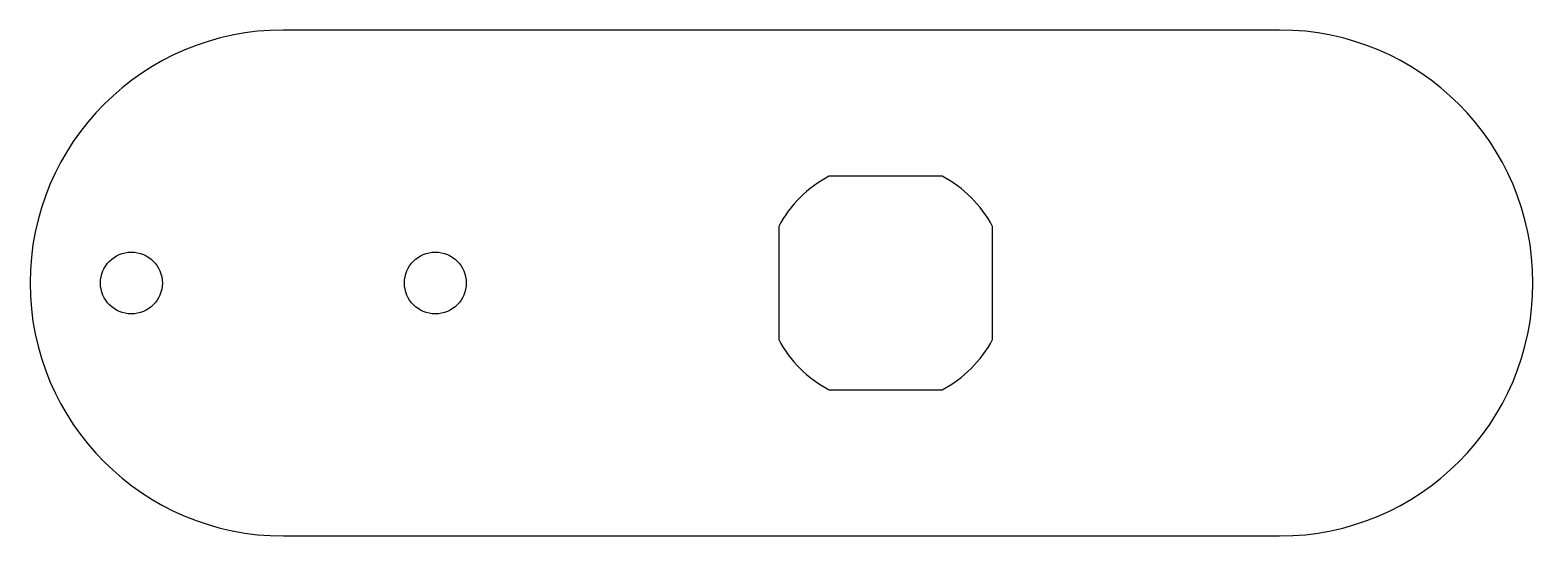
# Model space of a CAD drawing. Header units: millimetres. Extents: x -67 to 67, y -22 to 22.
import ezdxf

# ---------------------------------------------------------------- set-up
doc = ezdxf.new("R2010")
doc.units = ezdxf.units.MM

msp = doc.modelspace()

# ---------------------------------------------------------------- linework, layer by layer
at = {"color": 7, "linetype": 'Continuous', "lineweight": 25}
for p, q in [((44.25, 22.5), (-44.25, 22.5)), ((14.28, 9.5), (4.22, 9.5)), ((-0.25, 5.03), (-0.25, -5.03)), ((18.75, -5.03), (18.75, 5.03)), ((4.22, -9.5), (14.28, -9.5)), ((-44.25, -22.5), (44.25, -22.5))]:
    msp.add_line(p, q, dxfattribs=at)
for centre in [(-57.75, 0), (-30.75, 0)]:
    msp.add_circle(centre, 2.75, dxfattribs=at)
for centre, radius, start, end in [((-44.25, 0), 22.5, 90, 270), ((44.25, 0), 22.5, 270, 90), ((9.25, 0), 10.75, 117.9055, 152.0945), ((9.25, 0), 10.75, 27.9055, 62.0945), ((9.25, 0), 10.75, 207.9055, 242.0945), ((9.25, 0), 10.75, 297.9055, 332.0945)]:
    msp.add_arc(centre, radius, start, end, dxfattribs=at)

doc.saveas('drawing.dxf')
